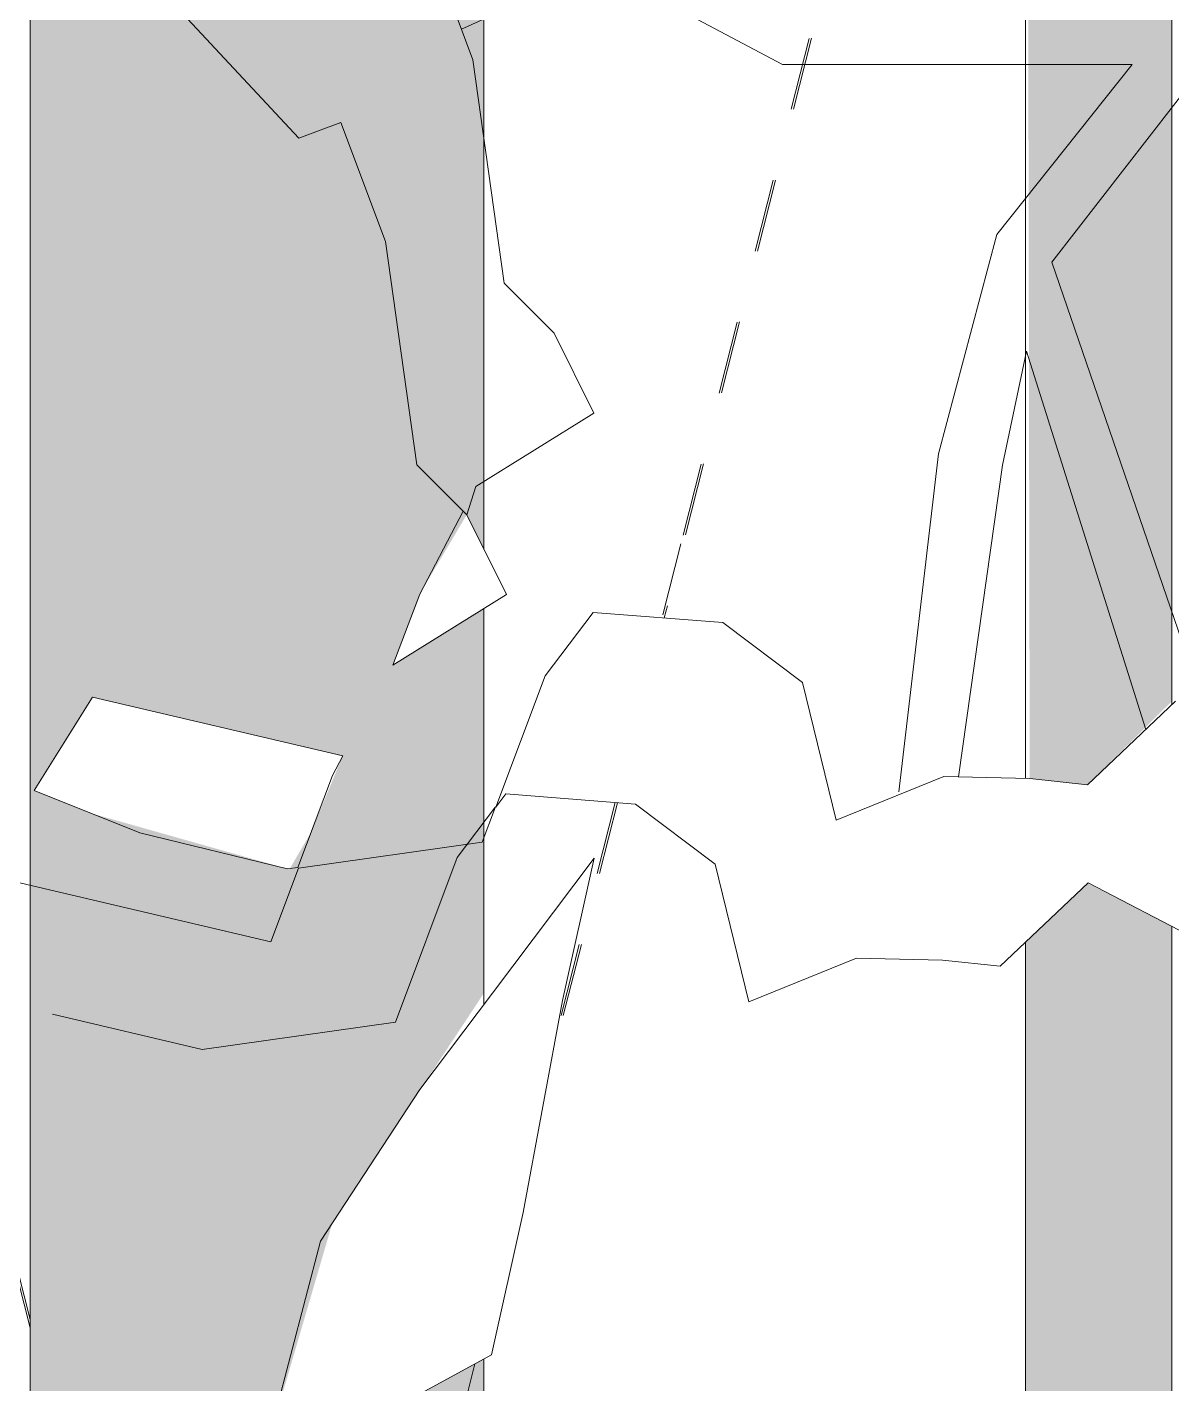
# Model space of a CAD drawing. Header units: metres. Extents: x 3856 to 4207, y -1118 to -691.
# Drawn here: x 3983.893 to 3985.457, y -966.015 to -964.162 of the extents above; entities that cross this region are included whole.
import ezdxf

# ---------------------------------------------------------------- set-up
doc = ezdxf.new("R2010")
doc.units = ezdxf.units.M
doc.linetypes.add('IMPORT-Trazo', pattern=[0.006, 0.003, -0.003])
doc.linetypes.add('Trazo', pattern=[0.006, 0.003, -0.003])
for name, color, linetype, lineweight in [('_Hidden Lines_', 7, 'Trazo', 9), ('Parking', 7, 'Continuous', 9), ('Planting', 7, 'Continuous', 9)]:
    doc.layers.add(name, color=color, linetype=linetype, lineweight=lineweight)
doc.layers.add('ROA-E00-URB-A101-MASTER_PLAN cambio estaciomientos_dwg', color=7, linetype='Continuous', lineweight=9, true_color=0x767676)
doc.layers.add('Tallo', color=7, linetype='Continuous', lineweight=9, true_color=0x887568)

# ---------------------------------------------------------------- blocks, each defined once
blk = doc.blocks.new('M_RPC Árbol - Caducifolio - Chopo de Lombardía - 12_2 metros-V104-IMPLANTACIÓN - KIT COMERCIAL')
at = {"layer": 'Planting'}
for p, q in [((-1.055, -0.0697), (-1.1173, 0.0965)), ((-1.4517, -0.0068), (-1.2931, -0.1767)), ((-1.0122, -0.3747), (-1.055, -0.0697)), ((-1.2931, -0.1767), (-1.2354, -0.155)), ((-1.2354, -0.155), (-1.1744, -0.3177)), ((-1.1744, -0.3177), (-1.1316, -0.6226)), ((-0.9442, -0.4429), (-1.0122, -0.3747)), ((-0.8899, -0.5519), (-0.9442, -0.4429)), ((-1.051, -0.6523), (-0.8899, -0.5519)), ((-1.1316, -0.6226), (-1.0636, -0.6908)), ((-1.0636, -0.6908), (-1.051, -0.6523)), ((-1.0686, -0.6858), (-1.1277, -0.7991)), ((-1.0636, -0.6908), (-1.0686, -0.6858)), ((-1.0093, -0.7998), (-1.0636, -0.6908)), ((-1.1277, -0.7991), (-1.1644, -0.8964)), ((-1.1644, -0.8964), (-1.0093, -0.7998)), ((-0.8906, -0.8241), (-0.9562, -0.911)), ((-0.7135, -0.8381), (-0.8906, -0.8241)), ((-0.6046, -0.9199), (-0.7135, -0.8381)), ((-0.9562, -0.911), (-1.0238, -1.0903)), ((-0.5587, -1.1079), (-0.6046, -0.9199)), ((-1.5751, -0.9397), (-1.6545, -1.0675)), ((-1.233, -1.0201), (-1.5751, -0.9397)), ((-0.0949, -0.9455), (-0.2152, -1.0596)), ((-1.2471, -1.047), (-1.233, -1.0201)), ((-1.2943, -1.1724), (-1.2471, -1.047)), ((-0.4114, -1.0483), (-0.5587, -1.1079)), ((-0.2942, -1.0512), (-0.4114, -1.0483)), ((-0.2152, -1.0596), (-0.2942, -1.0512)), ((-1.6545, -1.0675), (-1.5101, -1.125)), ((-1.0238, -1.0903), (-1.01, -1.072)), ((-1.01, -1.072), (-0.8329, -1.086)), ((-1.0764, -1.1591), (-1.0241, -1.0898)), ((-1.0241, -1.0898), (-1.0423, -1.1381)), ((-0.8329, -1.086), (-0.724, -1.1679)), ((-1.5101, -1.125), (-1.3085, -1.1744)), ((-1.0423, -1.1381), (-1.2934, -1.1734)), ((-1.1611, -1.3839), (-1.0764, -1.1591)), ((-0.8895, -1.1599), (-1.0284, -1.3441)), ((-0.9328, -1.3542), (-0.8895, -1.1599)), ((-1.2934, -1.1734), (-1.3312, -1.2739)), ((-1.3085, -1.1744), (-1.2943, -1.1724)), ((-0.724, -1.1679), (-0.6782, -1.3558)), ((-1.3312, -1.2739), (-1.6957, -1.1883)), ((-0.3346, -1.3075), (-0.2143, -1.1934)), ((-0.2143, -1.1934), (-0.0673, -1.27)), ((-0.6782, -1.3558), (-0.5308, -1.2962)), ((-0.5308, -1.2962), (-0.4136, -1.2992)), ((-0.4136, -1.2992), (-0.3346, -1.3075)), ((-1.0284, -1.3441), (-1.1277, -1.4756)), ((-0.9863, -1.6439), (-0.9328, -1.3542)), ((-1.6296, -1.3729), (-1.425, -1.421)), ((-1.425, -1.421), (-1.1611, -1.3839)), ((-1.1277, -1.4756), (-1.2635, -1.6828)), ((-1.0297, -1.8381), (-0.9863, -1.6439)), ((-1.2635, -1.6828), (-1.3401, -1.9758)), ((-1.2047, -1.9333), (-1.0297, -1.8381))]:
    blk.add_line(p, q, dxfattribs=at)
blk.add_arc((-0.0275, 0.0085), 3.3603, 180, 360, dxfattribs=at)
at = {"layer": 'Tallo'}
for p, q in [((-1.0708, -0.0277), (-0.8827, 0.0575)), ((-0.8827, 0.0575), (-0.6319, -0.0758)), ((-0.6319, -0.0758), (-0.1542, -0.0758)), ((-0.1542, -0.0758), (-0.3391, -0.3082)), ((-0.2642, -0.3458), (-0.0644, -0.0892)), ((-0.3391, -0.3082), (-0.4191, -0.6076)), ((-0.0504, -0.9686), (-0.2642, -0.3458)), ((-0.3316, -0.6231), (-0.2985, -0.4673)), ((-0.2985, -0.4673), (-0.1358, -0.9842)), ((-0.4191, -0.6076), (-0.4733, -1.0692)), ((-0.3915, -1.0488), (-0.3316, -0.6231))]:
    blk.add_line(p, q, dxfattribs=at)
blk = doc.blocks.new('Cour Parqueadero verde - 5_00x2_50 p-V1048-IMPLANTACIÓN - KIT COMERCIAL')
at = {"layer": 'Parking', "true_color": 0xc1ce84}
h = blk.add_hatch(color=53, dxfattribs=at)
h.paths.add_polyline_path([(-0.0828, -2.5), (-0.1231, -2.3511), (-0.0367, -2.1273), (0.1383, -2.0322), (0.1947, -1.7675), (0.3506, -1.8197), (0.5815, -1.7873), (0.6869, -1.8665), (0.7197, -1.9325), (0.9017, -1.962), (1.1133, -1.9712), (1.2454, -1.9423), (1.2454, -0.6515), (1.1302, -0.5927), (1.0454, -0.6732), (1.0454, -1.7), (0.3054, -1.7), (0.3054, -1.2423), (0.1407, -1.3318), (0.0544, -1.5556), (0.0734, -1.6258), (-0.0387, -1.7903), (-0.0956, -1.8772), (-0.1721, -2.1699), (-0.351, -2.2943), (-0.4561, -2.3274), (-0.6077, -2.2546), (-0.8288, -1.9423), (-1.0023, -1.7927), (-1.0218, -1.7), (-1.0546, -1.7), (-1.062, -1.5435), (-1.1008, -1.5948), (-1.2163, -1.6111), (-1.2546, -1.5823), (-1.2546, -2.5), (-0.1231, -2.5)])
h.paths.add_polyline_path([(-0.351, -2.0398), (-0.1915, -2.0315), (-0.1507, -1.8769), (-0.2841, -1.7903), (-0.4082, -1.8908), (-0.3542, -2.0315)])
h.paths.add_polyline_path([(-0.2787, -1.5319), (-0.1434, -1.4893), (0.0053, -1.3744), (0.0983, -1.0564), (0.3054, -0.7426), (0.3054, -0.2174), (0.181, -0.295), (0.2177, -0.1976), (0.2818, -0.0894), (0.3054, -0.1369), (0.3054, 2.5), (0.1487, 2.5), (0.0542, 2.4027), (0.0185, 2.5), (-0.3146, 2.5), (-0.3146, -1.5146), (-0.2841, -1.5293)])
h.paths.add_polyline_path([(-1.2546, -0.9815), (-1.1677, -0.9608), (-1.1652, -0.9487), (-1.0546, -0.9604), (-1.0546, 1.7896), (-1.1492, 1.851), (-1.2546, 1.7657), (-1.2546, -0.9689)])
h.paths.add_polyline_path([(0.0369, -0.5729), (-0.2297, -0.4976), (-0.3091, -0.466), (-0.2297, -0.3382), (0.1124, -0.4186), (0.0689, -0.5235), (0.0402, -0.5724)])
h.paths.add_polyline_path([(1.1302, -0.4581), (1.2454, -0.344), (1.2454, 2.5), (1.0454, 2.5), (1.0512, -0.4498), (1.1047, -0.4554)])
h.paths.add_polyline_path([(-1.1672, 2.2292), (-1.1339, 2.328), (-1.2546, 2.5), (-1.2437, 2.2713), (-1.1802, 2.2364)])
at = {"layer": '_Hidden Lines_'}
for p, q in [((1.2454, 2.5), (0.5518, -0.2303)), ((-1.0779, 1.8047), (-0.2338, -1.5177)), ((0.4877, -0.4826), (0.3954, -0.8459)), ((0.2929, -1.249), (0.0869, -2.0601))]:
    blk.add_line(p, q, dxfattribs=at)
at = {"layer": 'Parking'}
for p, q in [((-0.3146, 2.5), (-0.3146, -1.5146)), ((0.3054, -0.1369), (0.3054, 2.5)), ((1.0454, 2.5), (1.0454, -0.4496)), ((1.2454, -0.3488), (1.2454, 2.5)), ((0.3054, -0.7579), (0.3054, -0.2174)), ((1.2454, -1.9423), (1.2454, -0.6515)), ((1.0454, -0.6732), (1.0454, -1.58)), ((0.3054, -1.58), (0.3054, -1.2423))]:
    blk.add_line(p, q, dxfattribs=at)
blk = doc.blocks.new('ROA-E00-URB-A101-MASTER_PLAN cambio estaciomientos_dwg_Cour Parqueadero verde - 5_00x2_50 p-V886-Master Plan - Etapa 1-7987547-IMPLANTACIÓN - KIT COMERCIAL')
at = {"layer": '_Hidden Lines_', "linetype": 'IMPORT-Trazo'}
for p, q in [((-0.3146, 1.1998), (-0.6446, -0.0993)), ((1.0454, -1.7128), (0.5746, 0.1406))]:
    blk.add_line(p, q, dxfattribs=at)
at = {"layer": '_Hidden Lines_', "color": 254, "linetype": 'IMPORT-Trazo', "true_color": 0xcccccc}
for p, q in [((0.4848, 0.4938), (0.4031, 0.8155)), ((0.5746, 0.1406), (0.5489, 0.2415))]:
    blk.add_line(p, q, dxfattribs=at)
blk = doc.blocks.new('ROA-E00-URB-A101-MASTER_PLAN cambio estaciomientos_dwg-7942325-IMPLANTACIÓN - KIT COMERCIAL')
at = {"extrusion": (0, 0, -1), "zscale": -1, "rotation": 89.99999999926065}
blk.add_blockref('ROA-E00-URB-A101-MASTER_PLAN cambio estaciomientos_dwg_Cour Parqueadero verde - 5_00x2_50 p-V886-Master Plan - Etapa 1-7987547-IMPLANTACIÓN - KIT COMERCIAL', (-964.7273, 3984.2114), dxfattribs=at)

msp = doc.modelspace()

# ---------------------------------------------------------------- block references
at = {"layer": 'Parking'}
msp.add_blockref('Cour Parqueadero verde - 5_00x2_50 p-V1048-IMPLANTACIÓN - KIT COMERCIAL', (3984.2114, -964.7388), dxfattribs=at)
at = {"layer": 'Planting'}
msp.add_blockref('M_RPC Árbol - Caducifolio - Chopo de Lombardía - 12_2 metros-V104-IMPLANTACIÓN - KIT COMERCIAL', (3985.5568, -964.1374), dxfattribs=at)
at = {"layer": 'ROA-E00-URB-A101-MASTER_PLAN cambio estaciomientos_dwg', "color": 7, "rotation": 269.9999999999999}
msp.add_blockref('ROA-E00-URB-A101-MASTER_PLAN cambio estaciomientos_dwg-7942325-IMPLANTACIÓN - KIT COMERCIAL', (0, 0), dxfattribs=at)

doc.saveas('drawing.dxf')
